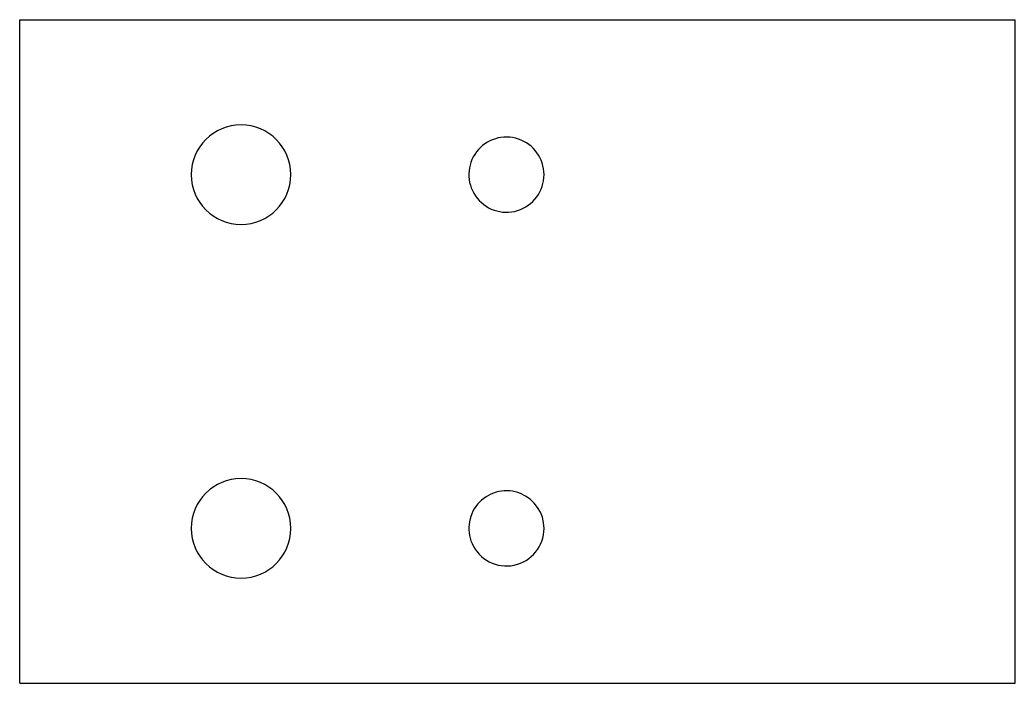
# Model space of a CAD drawing. Header units: millimetres. Extents: x 0 to 45, y 0 to 30.
import ezdxf

# ---------------------------------------------------------------- set-up
doc = ezdxf.new("R2010")
doc.units = ezdxf.units.MM

msp = doc.modelspace()

# ---------------------------------------------------------------- linework, layer by layer
for p, q in [((0, 30, 5), (45, 30, 5)), ((0, 0, 5), (0, 30, 5)), ((45, 0, 5), (45, 30, 5)), ((0, 0, 5), (45, 0, 5))]:
    msp.add_line(p, q)
for centre, radius, start, end in [((10, 23, 5), 2.25, -270, -90), ((10, 23, 5), 2.25, -90, 90), ((22, 23, 5), 1.7, 0, 214.3035), ((22, 23, 5), 1.7, -145.6965, 0), ((10, 7, 5), 2.25, -270, -90), ((10, 7, 5), 2.25, -90, 90), ((22, 7, 5), 1.7, 0, 203.7136), ((22, 7, 5), 1.7, -156.2864, 0)]:
    msp.add_arc(centre, radius, start, end)

doc.saveas('drawing.dxf')
